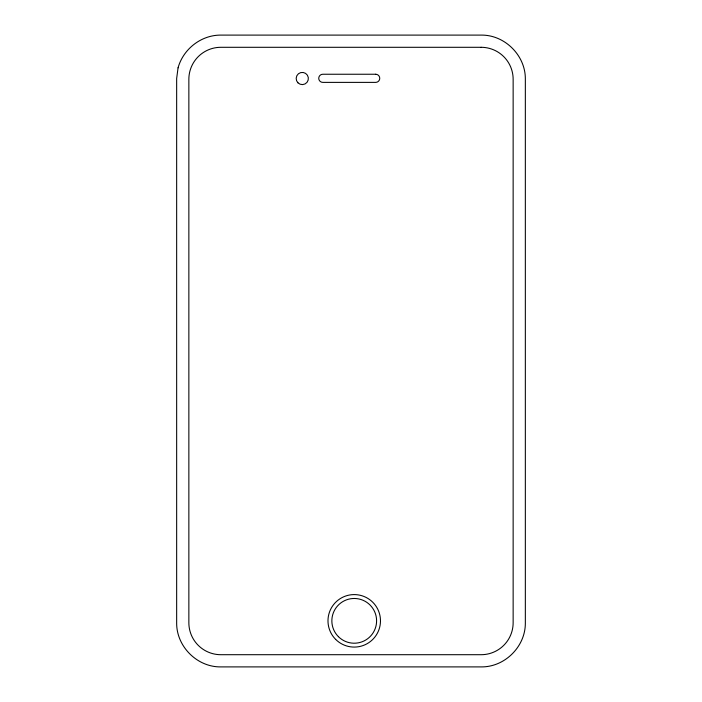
<?xml version="1.0" encoding="UTF-8"?>
<svg xmlns="http://www.w3.org/2000/svg" width="702" height="702" viewBox="0 0 702 702"><rect width="100%" height="100%" fill="white"/><g stroke="black" fill="none" stroke-linecap="round" stroke-linejoin="round"><path stroke-width="1.05" d="M178.062 67.831L176.658 78.492L176.658 623.508C176.755 646.586 196.972 666.803 220.051 666.9L481.949 666.9C505.028 666.803 525.245 646.586 525.342 623.508L525.342 78.492C525.245 55.414 505.028 35.197 481.949 35.1L220.051 35.1C200.737 35.354 183.178 49.272 178.062 67.831M481.151 47.297L220.849 47.297A31.994 31.994 0 0 0 188.856 79.3L188.856 622.7A31.994 31.994 0 0 0 220.849 654.703L481.151 654.703A31.994 31.994 0 0 0 513.144 622.7L513.144 79.3A31.994 31.994 0 0 0 481.151 47.297M375.684 74.245L322.806 74.245A4.063 4.063 0 0 0 318.743 78.317A4.063 4.063 0 0 0 322.806 82.38L375.684 82.38A4.063 4.063 0 0 0 379.747 78.317A4.063 4.063 0 0 0 375.684 74.245M338.408 636.661A22.367 22.367 0 0 0 375.833 626.632A22.367 22.367 0 0 0 348.438 599.236A22.367 22.367 0 0 0 338.408 636.661M335.67 639.399A26.255 26.255 0 0 0 379.589 627.632A26.255 26.255 0 0 0 347.437 595.48A26.255 26.255 0 0 0 335.67 639.399M297.955 82.818A6.099 6.099 0 0 0 308.16 80.089A6.099 6.099 0 0 0 300.693 72.613A6.099 6.099 0 0 0 297.955 82.818"/></g></svg>
